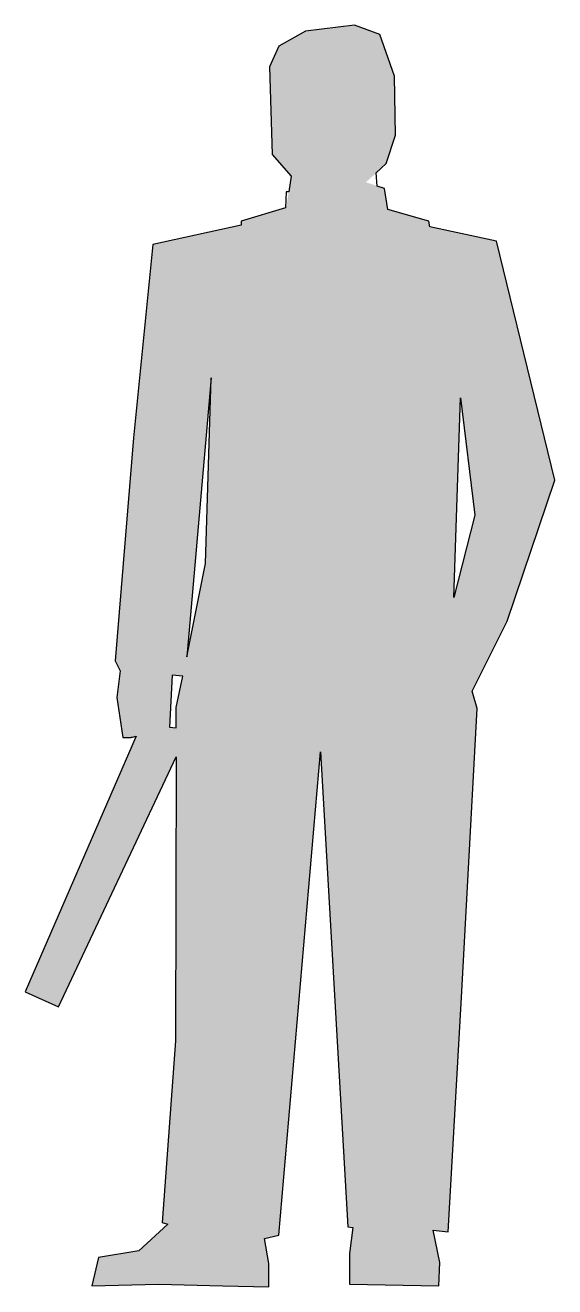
# Model space of a CAD drawing. Extents: x 7421 to 8182, y -6 to 1807.
import ezdxf

# ---------------------------------------------------------------- set-up
doc = ezdxf.new("R2010")
doc.units = 0
doc.layers.get('0').update_dxf_attribs({"linetype": 'CONTINUOUS'})

# ---------------------------------------------------------------- blocks, each defined once
blk = doc.blocks.new('*U0')
at = {"linetype": 'CONTINUOUS'}
for points in [[(7823.5, 1799), (7785.2, 1777.4), (7930.1, 1794.2)], [(7894.1, 1807.4), (7823.5, 1799), (7930.1, 1794.2)], [(7785.2, 1777.4), (7772, 1747.5), (7951.6, 1734.3)], [(7930.1, 1794.2), (7785.2, 1777.4), (7951.6, 1734.3)], [(7772, 1747.5), (7775.6, 1621.8), (7951.6, 1734.3)], [(7951.6, 1734.3), (7775.6, 1621.8), (7952.8, 1649.3)], [(7952.8, 1649.3), (7775.6, 1621.8), (7939.6, 1608.6)], [(7775.6, 1621.8), (7803.1, 1590.6), (7939.6, 1608.6)], [(7939.6, 1608.6), (7803.1, 1590.6), (7910.3, 1581.7)], [(7803.1, 1590.6), (7796, 1545.5), (7910.3, 1581.7)], [(7910.3, 1581.7), (7796, 1545.5), (7937.2, 1572.7)], [(7937.2, 1572.7), (7796, 1545.5), (7942, 1542.7)], [(7796, 1545.5), (7731.3, 1526), (7942, 1542.7)], [(7942, 1542.7), (7731.3, 1526), (8000.7, 1526)], [(8000.7, 1526), (7731.3, 1520), (8001.9, 1517.6)], [(7731.3, 1526), (7731.3, 1520), (8000.7, 1526)], [(7731.3, 1520), (7604.3, 1492.4), (8001.9, 1517.6)], [(8001.9, 1517.6), (7604.3, 1492.4), (8097.7, 1497.2)], [(7604.3, 1492.4), (7576.8, 1214.6), (7688.1, 1300.8)], [(8097.7, 1497.2), (7604.3, 1492.4), (7688.1, 1300.8)], [(8097.7, 1497.2), (7688.1, 1300.8), (8046.2, 1272.1)], [(8097.7, 1497.2), (8046.2, 1272.1), (8181.5, 1153.5)], [(7688.1, 1300.8), (7576.8, 1214.6), (7653, 899.8)], [(7688.1, 1300.8), (7679.8, 1033.8), (8046.2, 1272.1)], [(8046.2, 1272.1), (7679.8, 1033.8), (8036.6, 984.7)], [(8046.2, 1272.1), (8066.6, 1103.2), (8181.5, 1153.5)], [(7576.8, 1214.6), (7550.4, 893.7), (7653, 899.8)], [(8181.5, 1153.5), (8066.6, 1103.2), (8113.3, 951.1)], [(8066.6, 1103.2), (8036.6, 984.7), (8113.3, 951.1)], [(7679.8, 1033.8), (7653, 899.8), (8036.6, 984.7)], [(8036.6, 984.7), (7653, 899.8), (8113.3, 951.1)], [(8113.3, 951.1), (7653, 899.8), (8063, 850.5)], [(7653, 899.8), (7550.4, 893.7), (8063, 850.5)], [(7550.4, 893.7), (7557.6, 879.3), (7631.9, 873.3)], [(7550.4, 893.7), (7631.9, 873.3), (8063, 850.5)], [(7557.6, 879.3), (7552.8, 841), (7631.9, 873.3)], [(7631.9, 873.3), (7552.8, 841), (7628.1, 798.6)], [(7631.9, 873.3), (7647.4, 872.1), (8063, 850.5)], [(7647.4, 872.1), (7637.9, 826.6), (8063, 850.5)], [(7552.8, 841), (7561.2, 783.5), (7628.1, 798.6)], [(8063, 850.5), (7637.9, 826.6), (8070.2, 825.4)], [(7637.9, 826.6), (7637.9, 797.7), (8070.2, 825.4)], [(8070.2, 825.4), (7637.9, 797.7), (7845, 763.1)], [(8070.2, 825.4), (7845, 763.1), (8047.4, 409.9)], [(7628.1, 798.6), (7561.2, 783.5), (7637.9, 797.7)], [(7580.5, 785.4), (7421.1, 418.2), (7637.8, 755.7)], [(7637.9, 797.7), (7561.2, 783.5), (7580.5, 785.4)], [(7580.5, 785.4), (7561.2, 783.5), (7573, 783.5)], [(7637.9, 797.7), (7580.5, 785.4), (7845, 763.1)], [(7580.5, 785.4), (7637.8, 755.7), (7845, 763.1)], [(7845, 763.1), (7637.8, 755.7), (7785.2, 68.6)], [(7845, 763.1), (7884.5, 80.5), (8047.4, 409.9)], [(7637.8, 755.7), (7421.1, 418.2), (7469, 396.7)], [(7637.8, 755.7), (7636.7, 347.6), (7785.2, 68.6)], [(8047.4, 409.9), (7884.5, 80.5), (8006.7, 75.7)], [(8047.4, 409.9), (8006.7, 75.7), (8028.3, 73.3)], [(7636.7, 347.6), (7617.5, 86.5), (7785.2, 68.6)], [(7625.9, 84.1), (7584, 45.8), (7785.2, 68.6)], [(7617.5, 86.5), (7625.9, 84.1), (7785.2, 68.6)], [(7884.5, 80.5), (7891.7, 79.3), (8006.7, 75.7)], [(7891.7, 79.3), (7886.9, 42.2), (8006.7, 75.7)], [(8006.7, 75.7), (7886.9, 42.2), (8016.3, 29)], [(7785.2, 68.6), (7584, 45.8), (7764.8, 63.8)], [(7764.8, 63.8), (7584, 45.8), (7770.8, 27.8)], [(7584, 45.8), (7526.5, 36.2), (7770.8, 27.8)], [(7886.9, 42.2), (7886.9, -2.1), (8016.3, 29)], [(7526.5, 36.2), (7516.9, -4.5), (7612.7, -2.1)], [(7526.5, 36.2), (7612.7, -2.1), (7770.8, 27.8)], [(7770.8, 27.8), (7612.7, -2.1), (7770.8, -5.7)], [(8016.3, 29), (7886.9, -2.1), (8015.1, -4.5)], [(7612.7, -2.1), (7704.9, -4.5), (7770.8, -5.7)]]:
    blk.add_solid(points, dxfattribs=at)

msp = doc.modelspace()

# ---------------------------------------------------------------- linework, layer by layer
at = {"color": 0}
for points in [[(7637.8, 755.7), (7636.7, 347.6), (7617.5, 86.5), (7625.9, 84.1), (7584, 45.8), (7526.5, 36.2), (7516.9, -4.5), (7612.7, -2.1), (7704.9, -4.5), (7770.8, -5.7), (7770.8, 27.8), (7764.8, 63.8), (7785.2, 68.6), (7845, 763.1), (7884.5, 80.5), (7891.7, 79.3), (7886.9, 42.2), (7886.9, -2.1), (8015.1, -4.5), (8016.3, 29), (8006.7, 75.7), (8028.3, 73.3), (8047.4, 409.9), (8070.2, 825.4), (8063, 850.5), (8113.3, 951.1), (8181.5, 1153.5), (8097.7, 1497.2), (8001.9, 1517.6), (8000.7, 1526), (7942, 1542.7), (7937.2, 1572.7), (7926.5, 1576.3), (7925.3, 1595.4), (7939.6, 1608.6), (7952.8, 1649.3), (7951.6, 1734.3), (7930.1, 1794.2), (7894.1, 1807.4), (7823.5, 1799), (7785.2, 1777.4), (7772, 1747.5), (7775.6, 1621.8), (7803.1, 1590.6), (7799.5, 1567.9), (7795.9, 1567.9), (7794.7, 1545.1), (7731.3, 1526), (7731.3, 1520), (7604.3, 1492.4), (7576.8, 1214.6), (7550.4, 893.7), (7557.6, 879.3), (7552.8, 841), (7561.2, 783.5), (7573, 783.5), (7580.5, 785.4), (7421.1, 418.2), (7469, 396.7)], [(7688.1, 1300.8), (7653, 899.8), (7679.8, 1033.8), (7688.1, 1300.8)], [(7647.4, 872.1), (7631.9, 873.3), (7628.1, 798.6), (7637.9, 797.7), (7637.9, 826.6), (7647.4, 872.1)]]:
    msp.add_lwpolyline(points, close=True, dxfattribs=at)
for points in [[(8046.2, 1272.1), (8066.6, 1103.2), (8036.6, 984.7), (8046.2, 1272.1)], [(8046.2, 1272.1), (8066.6, 1103.2), (8036.6, 984.7), (8046.2, 1272.1), (8046.2, 1272.1)]]:
    msp.add_lwpolyline(points, dxfattribs=at)

# ---------------------------------------------------------------- block references
at = {"color": 0, "linetype": 'CONTINUOUS'}
msp.add_blockref('*U0', (0, 0), dxfattribs=at)

doc.saveas('drawing.dxf')
